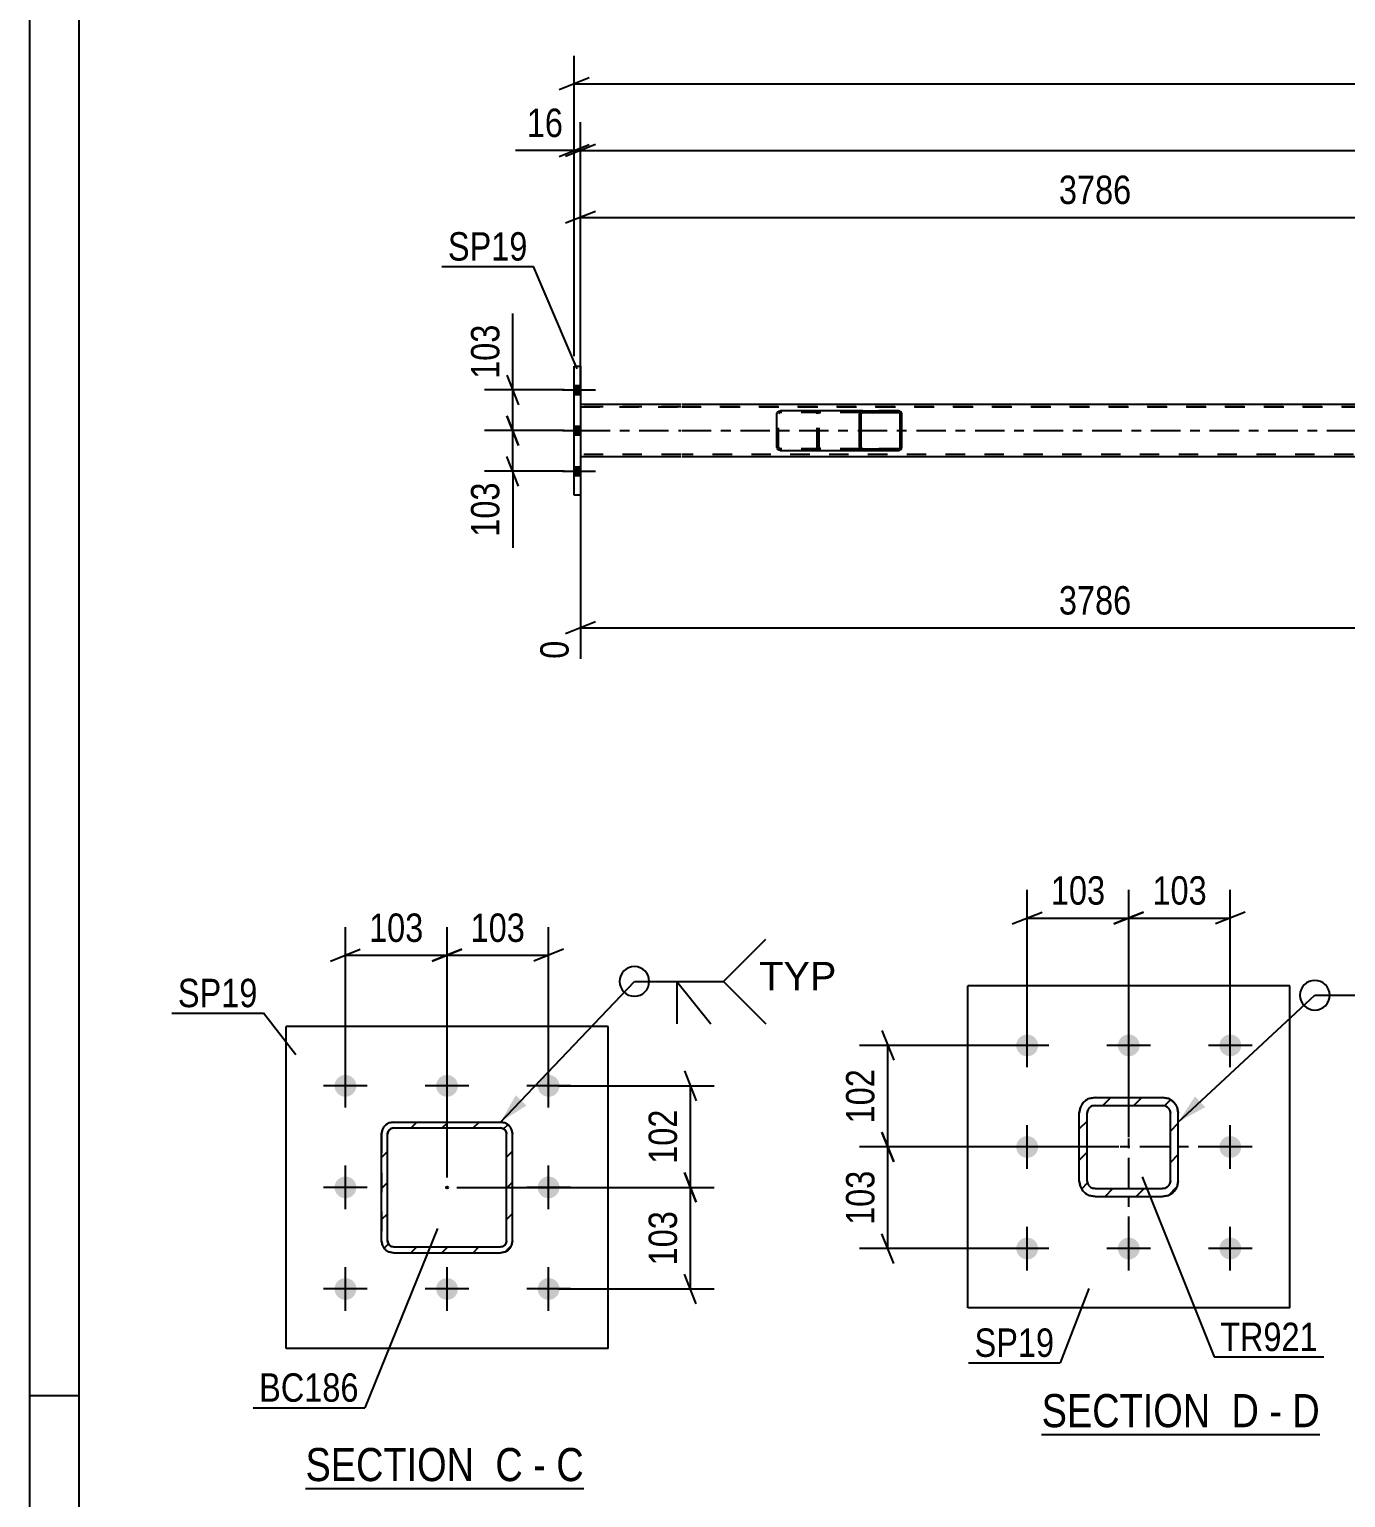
# Model space of a CAD drawing. Header units: millimetres. Extents: x 0 to 841, y 0 to 594.
# Drawn here: x 0 to 132.8, y 138.7 to 286.9 of the extents above; entities that cross this region are included whole.
import ezdxf

# ---------------------------------------------------------------- set-up
doc = ezdxf.new("R2010")
doc.units = ezdxf.units.MM
doc.linetypes.add('DXK_LINE_DOT2', pattern=[3.9198, 1.9599, -1.9599])
doc.linetypes.add('DXK_LINE_DOT3', pattern=[5.9187, 2.979, -0.9799, 0.9799, -0.9799])
doc.styles.add('Arial', font='ARIAL.TTF', dxfattribs={"height": 0.2})
doc.styles.add('Arial Narrow', font='ARIALN.TTF', dxfattribs={"height": 0.2})

# ---------------------------------------------------------------- blocks, each defined once
blk = doc.blocks.new('Unknown-814521562-1135 - 14273')
at = {"color": 5, "linetype": 'Continuous'}
for p, q in [((0, 594), (0, 0)), ((5, 589), (5, 5)), ((5, 149), (0, 149))]:
    blk.add_line(p, q, dxfattribs=at)
blk = doc.blocks.new('Unknown-814521562-13 - 1372')
at = {"color": 6, "linetype": 'Continuous'}
blk.add_line((27.87, 139.65), (55.94, 139.65), dxfattribs=at)
at = {"color": 0, "linetype": 'Continuous'}
for points in [[(45.98, 140.4), (45.98, 143.9), (27.87, 143.9), (27.87, 140.4)], [(49.8, 140.4), (49.8, 143.9), (47.03, 143.9), (47.03, 140.4)], [(52.13, 140.4), (52.13, 143.9), (50.85, 143.9), (50.85, 140.4)], [(55.94, 140.4), (55.94, 143.9), (53.18, 143.9), (53.18, 140.4)]]:
    blk.add_wipeout(points, dxfattribs=at)
at = {"color": 7, "linetype": 'Continuous', "style": 'Arial Narrow'}
for s, p in [('SECTION ', (27.87, 140.4)), ('C', (47.03, 140.4)), ('C', (53.18, 140.4)), ('-', (50.85, 140.4))]:
    blk.add_text(s, height=3.34, dxfattribs=at).set_placement(p)
blk = doc.blocks.new('Unknown-814521562-14 - 6501')
at = {"color": 6, "linetype": 'Continuous'}
blk.add_line((102.16, 145.09), (130.23, 145.09), dxfattribs=at)
at = {"color": 0, "linetype": 'Continuous'}
for points in [[(120.27, 145.84), (120.27, 149.34), (102.16, 149.34), (102.16, 145.84)], [(124.09, 145.84), (124.09, 149.34), (121.32, 149.34), (121.32, 145.84)], [(126.41, 145.84), (126.41, 149.34), (125.14, 149.34), (125.14, 145.84)], [(130.23, 145.84), (130.23, 149.34), (127.46, 149.34), (127.46, 145.84)]]:
    blk.add_wipeout(points, dxfattribs=at)
at = {"color": 7, "linetype": 'Continuous', "style": 'Arial Narrow'}
for s, p in [('SECTION ', (102.16, 145.84)), ('D', (121.32, 145.84)), ('D', (127.46, 145.84)), ('-', (125.14, 145.84))]:
    blk.add_text(s, height=3.34, dxfattribs=at).set_placement(p)
blk = doc.blocks.new('Bolt-814521562-2806 - 2731')
at = {"linetype": 'Continuous'}
for points in [[(55.62, 250.08), (55.62, 250.96), (54.98, 250.96), (54.98, 250.08)], [(55.62, 250.08), (55.62, 250.96), (54.98, 250.96), (54.98, 250.08)], [(55.62, 250.08), (55.62, 250.96), (54.98, 250.96), (54.98, 250.08)], [(55.62, 245.98), (55.62, 246.86), (54.98, 246.86), (54.98, 245.98)], [(55.62, 245.98), (55.62, 246.86), (54.98, 246.86), (54.98, 245.98)], [(55.62, 241.88), (55.62, 242.76), (54.98, 242.76), (54.98, 241.88)], [(55.62, 241.88), (55.62, 242.76), (54.98, 242.76), (54.98, 241.88)], [(55.62, 241.88), (55.62, 242.76), (54.98, 242.76), (54.98, 241.88)]]:
    blk.add_hatch(color=1, dxfattribs=at).paths.add_polyline_path(points)
at = {"color": 1, "linetype": 'Continuous'}
for p, q in [((53.82, 250.52), (57.14, 250.52)), ((53.82, 250.52), (57.14, 250.52)), ((53.82, 250.52), (57.14, 250.52)), ((54.98, 250.96), (55.62, 250.96)), ((54.98, 250.96), (55.62, 250.96)), ((54.98, 250.96), (55.62, 250.96)), ((54.98, 250.08), (55.62, 250.08)), ((54.98, 250.08), (55.62, 250.08)), ((54.98, 250.08), (55.62, 250.08)), ((53.82, 246.42), (57.14, 246.42)), ((53.82, 246.42), (57.14, 246.42)), ((54.98, 246.86), (55.62, 246.86)), ((54.98, 246.86), (55.62, 246.86)), ((54.98, 245.98), (55.62, 245.98)), ((54.98, 245.98), (55.62, 245.98)), ((53.82, 242.32), (57.14, 242.32)), ((53.82, 242.32), (57.14, 242.32)), ((53.82, 242.32), (57.14, 242.32)), ((54.98, 242.76), (55.62, 242.76)), ((54.98, 242.76), (55.62, 242.76)), ((54.98, 242.76), (55.62, 242.76)), ((54.98, 241.88), (55.62, 241.88)), ((54.98, 241.88), (55.62, 241.88)), ((54.98, 241.88), (55.62, 241.88))]:
    blk.add_line(p, q, dxfattribs=at)
blk = doc.blocks.new('Part-814521562-2860 - 2731')
at = {"color": 2, "linetype": 'Continuous'}
for p, q in [((65.74, 249.06), (55.62, 249.06)), ((158.69, 249.06), (65.84, 249.06)), ((65.74, 243.78), (55.62, 243.78)), ((158.69, 243.78), (65.84, 243.78))]:
    blk.add_line(p, q, dxfattribs=at)
at = {"color": 7, "linetype": 'DXK_LINE_DOT2'}
for p, q in [((55.62, 249.06), (55.62, 243.78)), ((65.74, 248.82), (55.62, 248.82)), ((55.62, 248.82), (65.74, 248.82)), ((730.18, 248.82), (65.84, 248.82)), ((65.84, 248.82), (729.44, 248.82)), ((65.74, 244.02), (55.62, 244.02)), ((729.44, 244.02), (65.84, 244.02))]:
    blk.add_line(p, q, dxfattribs=at)
at = {"color": 7, "linetype": 'DXK_LINE_DOT3'}
for p, q in [((55.62, 246.42), (65.74, 246.42)), ((65.84, 246.42), (729.85, 246.42))]:
    blk.add_line(p, q, dxfattribs=at)
blk = doc.blocks.new('Part-814521562-2925 - 2731')
at = {"linetype": 'Continuous'}
h = blk.add_hatch(dxfattribs=at)
h.set_pattern_fill('', scale=0.7, style=0, pattern_type=0)
h.set_pattern_definition([(45, (88.0186, 248.219), (-1.57154, 1.57154), [])])
h.paths.add_polyline_path([(88.04, 248.1), (88.02, 248.22), (87.94, 248.32), (87.83, 248.39), (87.7, 248.42), (84.13, 248.42), (84, 248.39), (83.89, 248.32), (83.81, 248.22), (83.79, 248.1), (83.79, 244.74), (83.81, 244.61), (83.89, 244.51), (84, 244.44), (84.13, 244.42), (87.7, 244.42), (87.83, 244.44), (87.94, 244.51), (88.02, 244.61), (88.04, 244.74)])
h.paths.add_polyline_path([(87.86, 244.68), (87.82, 244.62), (87.77, 244.59), (87.7, 244.58), (84.13, 244.58), (84.06, 244.59), (84.01, 244.62), (83.97, 244.68), (83.96, 244.74), (83.96, 248.1), (83.97, 248.16), (84.01, 248.21), (84.06, 248.24), (84.13, 248.26), (87.7, 248.26), (87.77, 248.24), (87.82, 248.21), (87.86, 248.16), (87.87, 248.1), (87.87, 244.74)])
at = {"color": 2, "linetype": 'Continuous'}
for p, q in [((75.44, 248.1), (75.46, 248.22)), ((75.44, 244.74), (75.44, 248.1)), ((75.65, 248.39), (75.78, 248.42)), ((84.13, 248.42), (75.78, 248.42)), ((83.81, 248.22), (83.79, 248.1)), ((83.79, 244.74), (83.79, 248.1)), ((83.96, 248.1), (83.97, 248.16)), ((83.96, 244.74), (83.96, 248.1)), ((83.97, 248.16), (84.01, 248.21)), ((84.13, 248.42), (84, 248.39)), ((84.01, 248.21), (84.06, 248.24)), ((84.06, 248.24), (84.13, 248.26)), ((84.13, 248.42), (87.7, 248.42)), ((84.13, 248.26), (87.7, 248.26)), ((87.83, 248.39), (87.7, 248.42)), ((87.7, 248.26), (87.77, 248.24)), ((87.77, 248.24), (87.82, 248.21)), ((87.82, 248.21), (87.86, 248.16)), ((87.86, 248.16), (87.87, 248.1)), ((87.87, 244.74), (87.87, 248.1)), ((88.04, 248.1), (88.02, 248.22)), ((88.04, 244.74), (88.04, 248.1)), ((75.46, 244.61), (75.44, 244.74)), ((83.79, 244.74), (83.81, 244.61)), ((83.97, 244.68), (83.96, 244.74)), ((84.01, 244.62), (83.97, 244.68)), ((84.06, 244.59), (84.01, 244.62)), ((84.13, 244.58), (84.06, 244.59)), ((84.13, 244.58), (87.7, 244.58)), ((87.77, 244.59), (87.7, 244.58)), ((87.82, 244.62), (87.77, 244.59)), ((87.86, 244.68), (87.82, 244.62)), ((87.87, 244.74), (87.86, 244.68)), ((88.02, 244.61), (88.04, 244.74)), ((75.78, 244.42), (75.65, 244.44)), ((75.78, 244.42), (84.13, 244.42)), ((84, 244.44), (84.13, 244.42)), ((84.13, 244.42), (87.7, 244.42)), ((87.7, 244.42), (87.83, 244.44))]:
    blk.add_line(p, q, dxfattribs=at)
at = {"color": 7, "linetype": 'DXK_LINE_DOT2'}
for p, q in [((75.62, 248.16), (75.61, 248.1)), ((75.61, 244.74), (75.61, 248.1)), ((75.66, 248.21), (75.62, 248.16)), ((75.71, 248.24), (75.66, 248.21)), ((75.78, 248.26), (75.71, 248.24)), ((87.7, 248.26), (75.78, 248.26)), ((79.35, 248.42), (79.48, 248.39)), ((79.42, 248.24), (79.35, 248.26)), ((79.48, 248.21), (79.42, 248.24)), ((79.51, 248.16), (79.48, 248.21)), ((79.52, 248.1), (79.51, 248.16)), ((79.52, 244.74), (79.52, 248.1)), ((79.67, 248.22), (79.7, 248.1)), ((79.7, 244.74), (79.7, 248.1)), ((87.7, 248.42), (84.13, 248.42)), ((75.61, 244.74), (75.62, 244.68)), ((75.62, 244.68), (75.66, 244.62)), ((75.66, 244.62), (75.71, 244.59)), ((75.71, 244.59), (75.78, 244.58)), ((87.7, 244.58), (75.78, 244.58)), ((79.35, 244.58), (79.42, 244.59)), ((79.42, 244.59), (79.48, 244.62)), ((79.48, 244.62), (79.51, 244.68)), ((79.51, 244.68), (79.52, 244.74)), ((79.7, 244.74), (79.67, 244.61)), ((79.48, 244.44), (79.35, 244.42)), ((84.13, 244.42), (87.7, 244.42))]:
    blk.add_line(p, q, dxfattribs=at)
at = {"color": 2, "linetype": 'Continuous'}
for centre, start, end in [((75.77, 248.08), 110.7583, 155.68), ((84.12, 248.08), 110.7583, 155.68), ((87.72, 248.08), 24.32, 69.2417), ((75.77, 244.75), 204.32, 249.2417), ((84.12, 244.75), 204.32, 249.2417), ((87.72, 244.75), 290.7583, 335.68)]:
    blk.add_arc(centre, 0.331, start, end, dxfattribs=at)
at = {"color": 7, "linetype": 'DXK_LINE_DOT2'}
for centre, start, end in [((79.37, 248.08), 24.32, 69.2417), ((79.37, 244.75), 290.7583, 335.68)]:
    blk.add_arc(centre, 0.331, start, end, dxfattribs=at)
blk = doc.blocks.new('Part-814521562-2932 - 2731')
at = {"color": 2, "linetype": 'Continuous'}
for p, q in [((54.98, 252.92), (55.62, 252.92)), ((54.98, 239.92), (54.98, 252.92)), ((55.62, 252.92), (55.62, 239.92)), ((55.62, 239.92), (54.98, 239.92))]:
    blk.add_line(p, q, dxfattribs=at)
blk = doc.blocks.new('Part-814521562-1434 - 1372')
at = {"linetype": 'Continuous'}
h = blk.add_hatch(dxfattribs=at)
h.set_pattern_fill('', scale=0.7, style=0, pattern_type=0)
h.set_pattern_definition([(45, (48.0112, 163.5317), (-1.57154, 1.57154), [])])
h.paths.add_polyline_path([(47.55, 163.44), (48.01, 163.53), (48.4, 163.79), (48.66, 164.18), (48.75, 164.64), (48.75, 175.44), (48.66, 175.9), (48.4, 176.29), (48.01, 176.55), (47.55, 176.64), (36.75, 176.64), (36.29, 176.55), (35.9, 176.29), (35.64, 175.9), (35.55, 175.44), (35.55, 164.64), (35.64, 164.18), (35.9, 163.79), (36.29, 163.53), (36.75, 163.44)])
h.paths.add_polyline_path([(36.75, 164.04), (36.52, 164.09), (36.33, 164.22), (36.2, 164.41), (36.15, 164.64), (36.15, 175.44), (36.2, 175.67), (36.33, 175.86), (36.52, 175.99), (36.75, 176.04), (47.55, 176.04), (47.78, 175.99), (47.98, 175.86), (48.11, 175.67), (48.15, 175.44), (48.15, 164.64), (48.11, 164.41), (47.98, 164.22), (47.78, 164.09), (47.55, 164.04)])
blk.add_hatch(color=30, dxfattribs=at).paths.add_polyline_path([(42.15, 169.94, -1), (42.15, 170.14, -1)])
at = {"color": 7, "linetype": 'DXK_LINE_DOT2'}
for p, q in [((36.29, 176.55), (36.75, 176.64)), ((36.75, 176.64), (47.55, 176.64)), ((47.55, 176.64), (48.01, 176.55)), ((35.55, 175.44), (35.64, 175.9)), ((35.55, 175.44), (35.55, 164.64)), ((36.2, 175.67), (36.15, 175.44)), ((36.15, 164.64), (36.15, 175.44)), ((36.33, 175.86), (36.2, 175.67)), ((36.52, 175.99), (36.33, 175.86)), ((36.75, 176.04), (36.52, 175.99)), ((36.75, 176.04), (47.55, 176.04)), ((47.78, 175.99), (47.55, 176.04)), ((47.98, 175.86), (47.78, 175.99)), ((48.11, 175.67), (47.98, 175.86)), ((48.15, 175.44), (48.11, 175.67)), ((48.15, 164.64), (48.15, 175.44)), ((48.66, 175.9), (48.75, 175.44)), ((48.75, 164.64), (48.75, 175.44)), ((35.64, 164.18), (35.55, 164.64)), ((36.15, 164.64), (36.2, 164.41)), ((48.11, 164.41), (48.15, 164.64)), ((48.75, 164.64), (48.66, 164.18)), ((36.2, 164.41), (36.33, 164.22)), ((36.75, 163.44), (36.29, 163.53)), ((36.33, 164.22), (36.52, 164.09)), ((36.52, 164.09), (36.75, 164.04)), ((36.75, 164.04), (47.55, 164.04)), ((36.75, 163.44), (47.55, 163.44)), ((47.55, 164.04), (47.78, 164.09)), ((48.01, 163.53), (47.55, 163.44)), ((47.78, 164.09), (47.98, 164.22)), ((47.98, 164.22), (48.11, 164.41))]:
    blk.add_line(p, q, dxfattribs=at)
at = {"color": 2, "linetype": 'Continuous'}
for p, q in [((36.75, 176.64), (36.29, 176.55)), ((36.75, 176.64), (36.75, 176.64)), ((36.75, 176.64), (47.55, 176.64)), ((47.55, 176.64), (47.55, 176.64)), ((48.01, 176.55), (47.55, 176.64)), ((35.64, 175.9), (35.55, 175.44)), ((35.55, 175.44), (35.55, 175.44)), ((35.55, 164.64), (35.55, 175.44)), ((36.15, 175.44), (36.2, 175.67)), ((36.15, 175.44), (36.15, 175.44)), ((36.15, 164.64), (36.15, 175.44)), ((36.2, 175.67), (36.33, 175.86)), ((36.33, 175.86), (36.52, 175.99)), ((36.52, 175.99), (36.75, 176.04)), ((36.75, 176.04), (36.75, 176.04)), ((36.75, 176.04), (47.55, 176.04)), ((47.55, 176.04), (47.55, 176.04)), ((47.55, 176.04), (47.78, 175.99)), ((47.78, 175.99), (47.98, 175.86)), ((47.98, 175.86), (48.11, 175.67)), ((48.11, 175.67), (48.15, 175.44)), ((48.15, 175.44), (48.15, 175.44)), ((48.15, 164.64), (48.15, 175.44)), ((48.75, 175.44), (48.66, 175.9)), ((48.75, 175.44), (48.75, 175.44)), ((48.75, 164.64), (48.75, 175.44)), ((35.55, 164.64), (35.55, 164.64)), ((35.55, 164.64), (35.64, 164.18)), ((36.15, 164.64), (36.15, 164.64)), ((36.2, 164.41), (36.15, 164.64)), ((48.15, 164.64), (48.11, 164.41)), ((48.15, 164.64), (48.15, 164.64)), ((48.66, 164.18), (48.75, 164.64)), ((48.75, 164.64), (48.75, 164.64)), ((36.33, 164.22), (36.2, 164.41)), ((36.29, 163.53), (36.75, 163.44)), ((36.52, 164.09), (36.33, 164.22)), ((36.75, 164.04), (36.52, 164.09)), ((36.75, 164.04), (36.75, 164.04)), ((36.75, 164.04), (47.55, 164.04)), ((36.75, 163.44), (36.75, 163.44)), ((36.75, 163.44), (47.55, 163.44)), ((47.78, 164.09), (47.55, 164.04)), ((47.55, 164.04), (47.55, 164.04)), ((47.55, 163.44), (48.01, 163.53)), ((47.55, 163.44), (47.55, 163.44)), ((47.98, 164.22), (47.78, 164.09)), ((48.11, 164.41), (47.98, 164.22))]:
    blk.add_line(p, q, dxfattribs=at)
at = {"color": 7, "linetype": 'DXK_LINE_DOT3'}
blk.add_line((42.15, 170.04), (42.15, 170.04), dxfattribs=at)
at = {"color": 30, "linetype": 'DXK_LINE_DOT3'}
blk.add_line((42.15, 170.04), (42.15, 170.04), dxfattribs=at)
at = {"color": 30, "linetype": 'Continuous'}
blk.add_circle((42.15, 170.04), 0.1, dxfattribs=at)
at = {"color": 7, "linetype": 'DXK_LINE_DOT2'}
for centre, start, end in [((36.75, 175.44), 112.5, 157.5), ((47.55, 175.44), 22.5, 67.5), ((36.75, 164.64), 202.5, 247.5), ((47.55, 164.64), 292.5, 337.5)]:
    blk.add_arc(centre, 1.2, start, end, dxfattribs=at)
at = {"color": 2, "linetype": 'Continuous'}
for centre, start, end in [((36.75, 175.44), 112.5, 157.5), ((47.55, 175.44), 22.5, 67.5), ((36.75, 164.64), 202.5, 247.5), ((47.55, 164.64), 292.5, 337.5)]:
    blk.add_arc(centre, 1.2, start, end, dxfattribs=at)
blk = doc.blocks.new('Part-814521562-1495 - 1372')
at = {"color": 2, "linetype": 'Continuous'}
for p, q in [((58.4, 186.29), (25.9, 186.29)), ((25.9, 153.79), (25.9, 186.29)), ((58.4, 153.79), (58.4, 186.29)), ((58.4, 153.79), (25.9, 153.79))]:
    blk.add_line(p, q, dxfattribs=at)
blk = doc.blocks.new('Bolt-814521562-1497 - 1372')
at = {"linetype": 'Continuous'}
for points in [[(31.9, 179.19, -1), (31.9, 181.39, -1)], [(42.15, 179.19, -1), (42.15, 181.39, -1)], [(52.4, 179.19, -1), (52.4, 181.39, -1)], [(31.9, 168.94, -1), (31.9, 171.14, -1)], [(52.4, 168.94, -1), (52.4, 171.14, -1)], [(31.9, 158.69, -1), (31.9, 160.89, -1)], [(42.15, 158.69, -1), (42.15, 160.89, -1)], [(52.4, 158.69, -1), (52.4, 160.89, -1)]]:
    blk.add_hatch(color=1, dxfattribs=at).paths.add_polyline_path(points)
at = {"color": 1, "linetype": 'Continuous'}
for p, q in [((31.9, 178.09), (31.9, 182.49)), ((42.15, 178.09), (42.15, 182.49)), ((52.4, 178.09), (52.4, 182.49)), ((34.1, 180.29), (29.7, 180.29)), ((44.35, 180.29), (39.95, 180.29)), ((54.6, 180.29), (50.2, 180.29)), ((31.9, 167.84), (31.9, 172.24)), ((52.4, 167.84), (52.4, 172.24)), ((34.1, 170.04), (29.7, 170.04)), ((54.6, 170.04), (50.2, 170.04)), ((31.9, 157.59), (31.9, 161.99)), ((42.15, 157.59), (42.15, 161.99)), ((52.4, 157.59), (52.4, 161.99)), ((34.1, 159.79), (29.7, 159.79)), ((44.35, 159.79), (39.95, 159.79)), ((54.6, 159.79), (50.2, 159.79))]:
    blk.add_line(p, q, dxfattribs=at)
blk = doc.blocks.new('Bolt-814521562-6539 - 6501')
at = {"linetype": 'Continuous'}
for points in [[(100.7, 183.27, -1), (100.7, 185.47, -1)], [(110.95, 183.27, -1), (110.95, 185.47, -1)], [(121.2, 183.27, -1), (121.2, 185.47, -1)], [(100.7, 173.02, -1), (100.7, 175.22, -1)], [(121.2, 173.02, -1), (121.2, 175.22, -1)], [(100.7, 162.77, -1), (100.7, 164.97, -1)], [(110.95, 162.77, -1), (110.95, 164.97, -1)], [(121.2, 162.77, -1), (121.2, 164.97, -1)]]:
    blk.add_hatch(color=1, dxfattribs=at).paths.add_polyline_path(points)
at = {"color": 1, "linetype": 'Continuous'}
for p, q in [((100.7, 182.17), (100.7, 186.57)), ((110.95, 182.17), (110.95, 186.57)), ((121.2, 182.17), (121.2, 186.57)), ((102.9, 184.37), (98.5, 184.37)), ((113.15, 184.37), (108.75, 184.37)), ((123.4, 184.37), (119, 184.37)), ((100.7, 171.92), (100.7, 176.32)), ((121.2, 171.92), (121.2, 176.32)), ((102.9, 174.12), (98.5, 174.12)), ((123.4, 174.12), (119, 174.12)), ((100.7, 161.67), (100.7, 166.07)), ((110.95, 161.67), (110.95, 166.07)), ((121.2, 161.67), (121.2, 166.07)), ((102.9, 163.87), (98.5, 163.87)), ((113.15, 163.87), (108.75, 163.87)), ((123.4, 163.87), (119, 163.87))]:
    blk.add_line(p, q, dxfattribs=at)
blk = doc.blocks.new('Part-814521562-6546 - 6501')
at = {"linetype": 'Continuous'}
h = blk.add_hatch(dxfattribs=at)
h.set_pattern_fill('', scale=0.7, style=0, pattern_type=0)
h.set_pattern_definition([(45, (114.9663, 169.2403), (-1.57154, 1.57154), [])])
h.paths.add_polyline_path([(114.35, 169.12), (114.97, 169.24), (115.49, 169.59), (115.83, 170.11), (115.95, 170.72), (115.95, 177.52), (115.83, 178.13), (115.49, 178.65), (114.97, 179), (114.35, 179.12), (107.55, 179.12), (106.94, 179), (106.42, 178.65), (106.08, 178.13), (105.95, 177.52), (105.95, 170.72), (106.08, 170.11), (106.42, 169.59), (106.94, 169.24), (107.55, 169.12)])
h.paths.add_polyline_path([(107.55, 169.92), (107.25, 169.98), (106.99, 170.15), (106.81, 170.41), (106.75, 170.72), (106.75, 177.52), (106.81, 177.82), (106.99, 178.08), (107.25, 178.26), (107.55, 178.32), (114.35, 178.32), (114.66, 178.26), (114.92, 178.08), (115.09, 177.82), (115.15, 177.52), (115.15, 170.72), (115.09, 170.41), (114.92, 170.15), (114.66, 169.98), (114.35, 169.92)])
at = {"color": 7, "linetype": 'DXK_LINE_DOT3'}
for p, q in [((110.95, 164.12), (110.95, 184.12)), ((120.95, 174.12), (100.95, 174.12))]:
    blk.add_line(p, q, dxfattribs=at)
at = {"color": 7, "linetype": 'DXK_LINE_DOT2'}
for p, q in [((105.95, 177.52), (106.08, 178.13)), ((106.81, 177.82), (106.75, 177.52)), ((106.94, 179), (107.55, 179.12)), ((107.55, 178.32), (107.25, 178.26)), ((107.55, 179.12), (114.35, 179.12)), ((107.55, 178.32), (114.35, 178.32)), ((114.35, 179.12), (114.97, 179)), ((114.66, 178.26), (114.35, 178.32)), ((115.15, 177.52), (115.09, 177.82)), ((115.83, 178.13), (115.95, 177.52)), ((105.95, 170.72), (105.95, 177.52)), ((106.75, 170.72), (106.75, 177.52)), ((115.15, 170.72), (115.15, 177.52)), ((115.95, 170.72), (115.95, 177.52)), ((106.08, 170.11), (105.95, 170.72)), ((106.75, 170.72), (106.81, 170.41)), ((115.09, 170.41), (115.15, 170.72)), ((115.95, 170.72), (115.83, 170.11)), ((107.55, 169.12), (106.94, 169.24)), ((107.25, 169.98), (107.55, 169.92)), ((107.55, 169.92), (114.35, 169.92)), ((107.55, 169.12), (114.35, 169.12)), ((114.35, 169.92), (114.66, 169.98)), ((114.97, 169.24), (114.35, 169.12))]:
    blk.add_line(p, q, dxfattribs=at)
at = {"color": 2, "linetype": 'Continuous'}
for p, q in [((106.08, 178.13), (105.95, 177.52)), ((106.75, 177.52), (106.81, 177.82)), ((107.55, 179.12), (106.94, 179)), ((107.25, 178.26), (107.55, 178.32)), ((107.55, 179.12), (114.35, 179.12)), ((107.55, 178.32), (114.35, 178.32)), ((114.97, 179), (114.35, 179.12)), ((114.35, 178.32), (114.66, 178.26)), ((115.09, 177.82), (115.15, 177.52)), ((115.95, 177.52), (115.83, 178.13)), ((105.95, 170.72), (105.95, 177.52)), ((106.75, 170.72), (106.75, 177.52)), ((115.15, 170.72), (115.15, 177.52)), ((115.95, 170.72), (115.95, 177.52)), ((105.95, 170.72), (106.08, 170.11)), ((106.81, 170.41), (106.75, 170.72)), ((115.15, 170.72), (115.09, 170.41)), ((115.83, 170.11), (115.95, 170.72)), ((106.94, 169.24), (107.55, 169.12)), ((107.55, 169.92), (107.25, 169.98)), ((107.55, 169.92), (114.35, 169.92)), ((107.55, 169.12), (114.35, 169.12)), ((114.66, 169.98), (114.35, 169.92)), ((114.35, 169.12), (114.97, 169.24))]:
    blk.add_line(p, q, dxfattribs=at)
at = {"color": 7, "linetype": 'DXK_LINE_DOT2'}
for centre, radius, start, end in [((107.55, 177.52), 1.6, 112.5, 157.5), ((107.55, 177.52), 0.8, 112.5, 157.5), ((114.35, 177.52), 0.8, 22.5, 67.5), ((114.35, 177.52), 1.6, 22.5, 67.5), ((107.55, 170.72), 0.8, 202.5, 247.5), ((114.35, 170.72), 0.8, 292.5, 337.5), ((107.55, 170.72), 1.6, 202.5, 247.5), ((114.35, 170.72), 1.6, 292.5, 337.5)]:
    blk.add_arc(centre, radius, start, end, dxfattribs=at)
at = {"color": 2, "linetype": 'Continuous'}
for centre, radius, start, end in [((107.55, 177.52), 1.6, 112.5, 157.5), ((107.55, 177.52), 0.8, 112.5, 157.5), ((114.35, 177.52), 0.8, 22.5, 67.5), ((114.35, 177.52), 1.6, 22.5, 67.5), ((107.55, 170.72), 0.8, 202.5, 247.5), ((114.35, 170.72), 0.8, 292.5, 337.5), ((107.55, 170.72), 1.6, 202.5, 247.5), ((114.35, 170.72), 1.6, 292.5, 337.5)]:
    blk.add_arc(centre, radius, start, end, dxfattribs=at)
blk = doc.blocks.new('Part-814521562-6647 - 6501')
at = {"color": 2, "linetype": 'Continuous'}
for p, q in [((127.2, 190.37), (94.7, 190.37)), ((94.7, 157.87), (94.7, 190.37)), ((127.2, 157.87), (127.2, 190.37)), ((127.2, 157.87), (94.7, 157.87))]:
    blk.add_line(p, q, dxfattribs=at)
blk = doc.blocks.new('StraightDimension-814521562-3091 - 2731')
at = {"color": 7, "linetype": 'Continuous'}
for p, q in [((48.18, 247.92), (49.38, 244.92)), ((53.98, 246.42), (45.93, 246.42)), ((48.78, 242.32), (48.78, 246.42)), ((49.38, 240.82), (48.18, 243.82)), ((53.98, 242.32), (45.93, 242.32)), ((48.78, 242.32), (48.78, 234.58)), ((48.78, 242.32), (48.78, 234.58))]:
    blk.add_line(p, q, dxfattribs=at)
at = {"color": 0}
blk.add_wipeout([(48.03, 241.79), (43.83, 241.79), (43.83, 235.11), (48.03, 235.11)], dxfattribs=at)
at = {"color": 3, "style": 'Arial Narrow'}
blk.add_text('103', height=2.863, rotation=90.0002, dxfattribs=at).set_placement((47.43, 235.71))
blk = doc.blocks.new('StraightDimension-814521562-3101 - 2731')
at = {"color": 7, "linetype": 'Continuous'}
for p, q in [((48.78, 250.52), (48.78, 258.25)), ((48.78, 250.52), (48.78, 258.25)), ((48.18, 252.02), (49.38, 249.02)), ((53.98, 250.52), (45.93, 250.52)), ((48.78, 246.42), (48.78, 250.52)), ((49.38, 244.92), (48.18, 247.92)), ((53.98, 246.42), (45.93, 246.42))]:
    blk.add_line(p, q, dxfattribs=at)
at = {"color": 0}
blk.add_wipeout([(48.03, 257.73), (43.83, 257.73), (43.83, 251.04), (48.03, 251.04)], dxfattribs=at)
at = {"color": 3, "style": 'Arial Narrow'}
blk.add_text('103', height=2.863, rotation=90.0002, dxfattribs=at).set_placement((47.43, 251.64))
blk = doc.blocks.new('StraightDimension-814521562-3112 - 2731')
at = {"color": 7, "linetype": 'Continuous'}
for p, q in [((54.98, 253.92), (54.98, 277.55)), ((55.62, 251.99), (55.62, 277.55)), ((54.98, 274.7), (49.07, 274.7)), ((54.98, 274.7), (49.07, 274.7)), ((53.48, 274.1), (56.48, 275.3)), ((57.12, 275.3), (54.12, 274.1)), ((54.98, 274.7), (55.62, 274.7))]:
    blk.add_line(p, q, dxfattribs=at)
at = {"color": 0}
blk.add_wipeout([(54.45, 275.45), (54.45, 279.65), (49.6, 279.65), (49.6, 275.45)], dxfattribs=at)
at = {"color": 3, "style": 'Arial Narrow'}
blk.add_text('16', height=2.863, dxfattribs=at).set_placement((50.2, 276.05))
blk = doc.blocks.new('StraightDimension-814521562-3132 - 2731')
at = {"color": 7, "linetype": 'Continuous'}
for p, q in [((55.62, 251.99), (55.62, 277.55)), ((57.12, 275.3), (54.12, 274.1)), ((55.62, 274.7), (730.85, 274.7))]:
    blk.add_line(p, q, dxfattribs=at)
blk = doc.blocks.new('StraightDimension-814521562-3143 - 2731')
at = {"color": 7, "linetype": 'Continuous'}
for p, q in [((55.62, 242.78), (55.62, 223.39)), ((159.49, 234.38), (159.49, 217.9)), ((57.12, 227.11), (54.12, 225.91)), ((157.99, 225.91), (160.99, 227.11)), ((55.62, 226.51), (159.49, 226.51))]:
    blk.add_line(p, q, dxfattribs=at)
at = {"color": 0}
blk.add_wipeout([(111.81, 227.26), (111.81, 231.46), (103.3, 231.46), (103.3, 227.26)], dxfattribs=at)
at = {"color": 3, "style": 'Arial Narrow'}
blk.add_text('3786', height=2.863, dxfattribs=at).set_placement((103.9, 227.86))
at = {"color": 0, "linetype": 'Continuous'}
for points in [[(55.02, 225.81), (50.82, 225.81), (50.82, 222.79), (55.02, 222.79)], [(158.89, 225.81), (154.69, 225.81), (154.69, 217.3), (158.89, 217.3)]]:
    blk.add_wipeout(points, dxfattribs=at)
at = {"color": 3, "linetype": 'Continuous', "style": 'Arial Narrow'}
for s, height, p in [('0', 2.86, (54.42, 223.39)), ('3786', 2.863, (158.29, 217.9))]:
    blk.add_text(s, height=height, rotation=90.0002, dxfattribs=at).set_placement(p)
blk = doc.blocks.new('StraightDimension-814521562-3166 - 2731')
at = {"color": 7, "linetype": 'Continuous'}
for p, q in [((54.98, 253.92), (54.98, 284.26)), ((56.48, 282.01), (53.48, 280.81)), ((54.98, 281.41), (731.49, 281.41))]:
    blk.add_line(p, q, dxfattribs=at)
blk = doc.blocks.new('StraightDimension-814521562-3194 - 2731')
at = {"color": 7, "linetype": 'Continuous'}
for p, q in [((55.62, 250.06), (55.62, 270.79)), ((159.49, 258.46), (159.49, 270.79)), ((57.12, 268.54), (54.12, 267.34)), ((157.99, 267.34), (160.99, 268.54)), ((55.62, 267.94), (159.49, 267.94))]:
    blk.add_line(p, q, dxfattribs=at)
at = {"color": 0}
blk.add_wipeout([(111.81, 268.69), (111.81, 272.89), (103.3, 272.89), (103.3, 268.69)], dxfattribs=at)
at = {"color": 3, "style": 'Arial Narrow'}
blk.add_text('3786', height=2.863, dxfattribs=at).set_placement((103.9, 269.29))
blk = doc.blocks.new('StraightDimension-814521562-1583 - 1372')
at = {"color": 7, "linetype": 'Continuous'}
for p, q in [((42.15, 171.04), (42.15, 196.32)), ((52.4, 181.29), (52.4, 196.32)), ((40.65, 192.87), (43.65, 194.07)), ((42.15, 193.47), (52.4, 193.47)), ((53.9, 194.07), (50.9, 192.87))]:
    blk.add_line(p, q, dxfattribs=at)
at = {"color": 0}
blk.add_wipeout([(50.62, 194.22), (50.62, 198.42), (43.93, 198.42), (43.93, 194.22)], dxfattribs=at)
at = {"color": 3, "style": 'Arial Narrow'}
blk.add_text('103', height=2.863, dxfattribs=at).set_placement((44.53, 194.82))
blk = doc.blocks.new('StraightDimension-814521562-1570 - 1372')
at = {"color": 7, "linetype": 'Continuous'}
for p, q in [((31.9, 181.29), (31.9, 196.32)), ((42.15, 171.04), (42.15, 196.32)), ((30.4, 192.87), (33.4, 194.07)), ((31.9, 193.47), (42.15, 193.47)), ((43.65, 194.07), (40.65, 192.87))]:
    blk.add_line(p, q, dxfattribs=at)
at = {"color": 0}
blk.add_wipeout([(40.37, 194.22), (40.37, 198.42), (33.68, 198.42), (33.68, 194.22)], dxfattribs=at)
at = {"color": 3, "style": 'Arial Narrow'}
blk.add_text('103', height=2.863, dxfattribs=at).set_placement((34.28, 194.82))
blk = doc.blocks.new('StraightDimension-814521562-1593 - 1372')
at = {"color": 7, "linetype": 'Continuous'}
for p, q in [((66.11, 171.54), (67.31, 168.54)), ((43.15, 170.04), (69.11, 170.04)), ((66.71, 159.79), (66.71, 170.04)), ((67.31, 158.29), (66.11, 161.29)), ((53.4, 159.79), (69.11, 159.79))]:
    blk.add_line(p, q, dxfattribs=at)
at = {"color": 0}
blk.add_wipeout([(65.96, 168.26), (61.76, 168.26), (61.76, 161.57), (65.96, 161.57)], dxfattribs=at)
at = {"color": 3, "style": 'Arial Narrow'}
blk.add_text('103', height=2.863, rotation=90.0002, dxfattribs=at).set_placement((65.36, 162.17))
blk = doc.blocks.new('StraightDimension-814521562-1602 - 1372')
at = {"color": 7, "linetype": 'Continuous'}
for p, q in [((66.11, 181.79), (67.31, 178.79)), ((53.4, 180.29), (69.11, 180.29)), ((66.71, 170.04), (66.71, 180.29)), ((67.31, 168.54), (66.11, 171.54)), ((43.15, 170.04), (69.11, 170.04))]:
    blk.add_line(p, q, dxfattribs=at)
at = {"color": 0}
blk.add_wipeout([(65.96, 178.51), (61.76, 178.51), (61.76, 171.82), (65.96, 171.82)], dxfattribs=at)
at = {"color": 3, "style": 'Arial Narrow'}
blk.add_text('102', height=2.863, rotation=90.0002, dxfattribs=at).set_placement((65.36, 172.42))
blk = doc.blocks.new('StraightDimension-814521562-6702 - 6501')
at = {"color": 7, "linetype": 'Continuous'}
for p, q in [((100.7, 185.37), (100.7, 200.08)), ((110.95, 175.12), (110.95, 200.08)), ((99.2, 196.63), (102.2, 197.83)), ((100.7, 197.23), (110.95, 197.23)), ((112.45, 197.83), (109.45, 196.63))]:
    blk.add_line(p, q, dxfattribs=at)
at = {"color": 0}
blk.add_wipeout([(109.17, 197.98), (109.17, 202.18), (102.49, 202.18), (102.49, 197.98)], dxfattribs=at)
at = {"color": 3, "style": 'Arial Narrow'}
blk.add_text('103', height=2.863, dxfattribs=at).set_placement((103.09, 198.58))
blk = doc.blocks.new('StraightDimension-814521562-6667 - 6501')
at = {"color": 7, "linetype": 'Continuous'}
for p, q in [((86.03, 175.62), (87.23, 172.62)), ((109.95, 174.12), (83.78, 174.12)), ((86.63, 163.87), (86.63, 174.12)), ((87.23, 162.37), (86.03, 165.37)), ((99.7, 163.87), (83.78, 163.87))]:
    blk.add_line(p, q, dxfattribs=at)
at = {"color": 0}
blk.add_wipeout([(85.88, 172.34), (81.68, 172.34), (81.68, 165.65), (85.88, 165.65)], dxfattribs=at)
at = {"color": 3, "style": 'Arial Narrow'}
blk.add_text('103', height=2.863, rotation=90.0002, dxfattribs=at).set_placement((85.28, 166.25))
blk = doc.blocks.new('StraightDimension-814521562-6684 - 6501')
at = {"color": 7, "linetype": 'Continuous'}
for p, q in [((86.03, 185.87), (87.23, 182.87)), ((99.7, 184.37), (83.78, 184.37)), ((86.63, 174.12), (86.63, 184.37)), ((87.23, 172.62), (86.03, 175.62)), ((109.95, 174.12), (83.78, 174.12))]:
    blk.add_line(p, q, dxfattribs=at)
at = {"color": 0}
blk.add_wipeout([(85.88, 182.59), (81.68, 182.59), (81.68, 175.9), (85.88, 175.9)], dxfattribs=at)
at = {"color": 3, "style": 'Arial Narrow'}
blk.add_text('102', height=2.863, rotation=90.0002, dxfattribs=at).set_placement((85.28, 176.5))
blk = doc.blocks.new('StraightDimension-814521562-6719 - 6501')
at = {"color": 7, "linetype": 'Continuous'}
for p, q in [((110.95, 175.12), (110.95, 200.08)), ((121.2, 185.37), (121.2, 200.08)), ((109.45, 196.63), (112.45, 197.83)), ((110.95, 197.23), (121.2, 197.23)), ((122.7, 197.83), (119.7, 196.63))]:
    blk.add_line(p, q, dxfattribs=at)
at = {"color": 0}
blk.add_wipeout([(119.42, 197.98), (119.42, 202.18), (112.74, 202.18), (112.74, 197.98)], dxfattribs=at)
at = {"color": 3, "style": 'Arial Narrow'}
blk.add_text('103', height=2.863, dxfattribs=at).set_placement((113.34, 198.58))
blk = doc.blocks.new('Mark-814521562-2928 - 2731')
at = {"color": 0}
blk.add_wipeout([(50.28, 263.58), (50.28, 266.58), (42.24, 266.58), (42.24, 263.58)], dxfattribs=at)
blk.add_wipeout([(50.28, 263.58), (50.28, 266.58), (42.24, 266.58), (42.24, 263.58)], dxfattribs=at)
at = {"color": 30, "linetype": 'Continuous'}
for p in [(41.64, 262.98), (55.27, 252.65)]:
    blk.add_line(p, (50.88, 262.98), dxfattribs=at)
at = {"color": 3, "style": 'Arial Narrow'}
blk.add_text('SP19', height=2.863, dxfattribs=at).set_placement((42.24, 263.58))
blk = doc.blocks.new('Mark-814521562-1429 - 1372')
at = {"color": 0}
blk.add_wipeout([(33.24, 148.41), (33.24, 151.41), (23.19, 151.41), (23.19, 148.41)], dxfattribs=at)
blk.add_wipeout([(33.24, 148.41), (33.24, 151.41), (23.19, 151.41), (23.19, 148.41)], dxfattribs=at)
at = {"color": 30, "linetype": 'Continuous'}
for p in [(41.2, 165.89), (22.59, 147.81)]:
    blk.add_line(p, (33.84, 147.81), dxfattribs=at)
at = {"color": 3, "style": 'Arial Narrow'}
blk.add_text('BC186', height=2.863, dxfattribs=at).set_placement((23.19, 148.41))
blk = doc.blocks.new('Mark-814521562-1491 - 1372')
at = {"color": 0}
blk.add_wipeout([(23.03, 188.23), (23.03, 191.23), (14.99, 191.23), (14.99, 188.23)], dxfattribs=at)
blk.add_wipeout([(23.03, 188.23), (23.03, 191.23), (14.99, 191.23), (14.99, 188.23)], dxfattribs=at)
at = {"color": 30, "linetype": 'Continuous'}
for p in [(14.39, 187.63), (26.88, 183.43)]:
    blk.add_line(p, (23.63, 187.63), dxfattribs=at)
at = {"color": 3, "style": 'Arial Narrow'}
blk.add_text('SP19', height=2.863, dxfattribs=at).set_placement((14.99, 188.23))
blk = doc.blocks.new('WeldMark-814521562-1610 - 1372')
at = {"linetype": 'Continuous'}
blk.add_hatch(color=30, dxfattribs=at).paths.add_polyline_path([(50.16, 178.3), (47.55, 176.64), (49.08, 179.33)])
at = {"color": 30, "linetype": 'Continuous'}
for p, q in [((47.55, 176.64), (61.06, 190.83)), ((61.06, 190.83), (70.06, 190.83))]:
    blk.add_line(p, q, dxfattribs=at)
at = {"color": 3, "linetype": 'Continuous'}
for q in [(68.77, 186.54), (65.34, 186.54)]:
    blk.add_line((65.34, 190.83), q, dxfattribs=at)
for start, end in [(90, 270), (270, 90)]:
    blk.add_arc((61.06, 190.83), 1.5, start, end, dxfattribs=at)
at = {"color": 0, "linetype": 'Continuous'}
blk.add_wipeout([(81.43, 189.93), (81.43, 192.93), (73.66, 192.93), (73.66, 189.93)], dxfattribs=at)
blk.add_wipeout([(81.43, 189.93), (81.43, 192.93), (73.66, 192.93), (73.66, 189.93)], dxfattribs=at)
at = {"color": 3, "linetype": 'Continuous'}
for q in [(74.34, 195.11), (74.34, 186.54)]:
    blk.add_line((70.06, 190.83), q, dxfattribs=at)
at = {"color": 3, "linetype": 'Continuous', "style": 'Arial'}
blk.add_text('TYP', height=2.865, dxfattribs=at).set_placement((73.66, 189.93))
blk = doc.blocks.new('Mark-814521562-6643 - 6501')
at = {"color": 0}
blk.add_wipeout([(103.43, 152.94), (103.43, 155.94), (95.39, 155.94), (95.39, 152.94)], dxfattribs=at)
blk.add_wipeout([(103.43, 152.94), (103.43, 155.94), (95.39, 155.94), (95.39, 152.94)], dxfattribs=at)
at = {"color": 30, "linetype": 'Continuous'}
for p in [(106.93, 159.85), (94.79, 152.34)]:
    blk.add_line(p, (104.03, 152.34), dxfattribs=at)
at = {"color": 3, "style": 'Arial Narrow'}
blk.add_text('SP19', height=2.863, dxfattribs=at).set_placement((95.39, 152.94))
blk = doc.blocks.new('Mark-814521562-6542 - 6501')
at = {"color": 0}
blk.add_wipeout([(130.03, 153.53), (130.03, 156.53), (120.17, 156.53), (120.17, 153.53)], dxfattribs=at)
blk.add_wipeout([(130.03, 153.53), (130.03, 156.53), (120.17, 156.53), (120.17, 153.53)], dxfattribs=at)
at = {"color": 30, "linetype": 'Continuous'}
for p, q in [((112.3, 171.12), (119.57, 152.93)), ((119.57, 152.93), (130.63, 152.93))]:
    blk.add_line(p, q, dxfattribs=at)
at = {"color": 3, "style": 'Arial Narrow'}
blk.add_text('TR921', height=2.863, dxfattribs=at).set_placement((120.17, 153.53))
blk = doc.blocks.new('WeldMark-814521562-6736 - 6501')
at = {"linetype": 'Continuous'}
blk.add_hatch(color=30, dxfattribs=at).paths.add_polyline_path([(118.66, 178.14), (115.95, 176.64), (117.64, 179.23)])
at = {"color": 30, "linetype": 'Continuous'}
for p, q in [((115.95, 176.64), (129.73, 189.43)), ((129.73, 189.43), (138.73, 189.43))]:
    blk.add_line(p, q, dxfattribs=at)
at = {"color": 3, "linetype": 'Continuous'}
for q in [(137.45, 185.15), (134.02, 185.15)]:
    blk.add_line((134.02, 189.43), q, dxfattribs=at)
for start, end in [(90, 270), (270, 90)]:
    blk.add_arc((129.73, 189.43), 1.5, start, end, dxfattribs=at)
at = {"color": 0, "linetype": 'Continuous'}
blk.add_wipeout([(150.11, 188.53), (150.11, 191.53), (142.33, 191.53), (142.33, 188.53)], dxfattribs=at)
blk.add_wipeout([(150.11, 188.53), (150.11, 191.53), (142.33, 191.53), (142.33, 188.53)], dxfattribs=at)
at = {"color": 3, "linetype": 'Continuous'}
for q in [(143.02, 193.72), (143.02, 185.15)]:
    blk.add_line((138.73, 189.43), q, dxfattribs=at)
at = {"color": 3, "linetype": 'Continuous', "style": 'Arial'}
blk.add_text('TYP', height=2.865, dxfattribs=at).set_placement((142.33, 188.53))

msp = doc.modelspace()

# ---------------------------------------------------------------- block references
for name in ['Unknown-814521562-1135 - 14273', 'Part-814521562-2932 - 2731', 'Bolt-814521562-2806 - 2731', 'Part-814521562-2860 - 2731', 'Part-814521562-2925 - 2731', 'Part-814521562-6647 - 6501', 'Part-814521562-1495 - 1372', 'Bolt-814521562-6539 - 6501', 'Part-814521562-6546 - 6501', 'Bolt-814521562-1497 - 1372', 'Part-814521562-1434 - 1372']:
    msp.add_blockref(name, (0, 0))

# ---------------------------------------------------------------- next in the draw order: block references
for name in ['StraightDimension-814521562-3091 - 2731', 'StraightDimension-814521562-6702 - 6501', 'StraightDimension-814521562-1583 - 1372', 'Mark-814521562-1491 - 1372', 'Mark-814521562-6542 - 6501', 'Mark-814521562-1429 - 1372', 'Mark-814521562-6643 - 6501', 'Unknown-814521562-14 - 6501', 'Unknown-814521562-13 - 1372']:
    msp.add_blockref(name, (0, 0))

# ---------------------------------------------------------------- next in the draw order: block references
for name in ['StraightDimension-814521562-3101 - 2731', 'StraightDimension-814521562-3143 - 2731', 'StraightDimension-814521562-1570 - 1372', 'StraightDimension-814521562-6667 - 6501']:
    msp.add_blockref(name, (0, 0))

# ---------------------------------------------------------------- next in the draw order: block references
for name in ['StraightDimension-814521562-3112 - 2731', 'StraightDimension-814521562-6684 - 6501', 'StraightDimension-814521562-1593 - 1372']:
    msp.add_blockref(name, (0, 0))

# ---------------------------------------------------------------- next in the draw order: block references
for name in ['StraightDimension-814521562-3132 - 2731', 'StraightDimension-814521562-6719 - 6501', 'StraightDimension-814521562-1602 - 1372']:
    msp.add_blockref(name, (0, 0))

# ---------------------------------------------------------------- next in the draw order: block references
for name in ['StraightDimension-814521562-3166 - 2731', 'WeldMark-814521562-1610 - 1372', 'WeldMark-814521562-6736 - 6501']:
    msp.add_blockref(name, (0, 0))

# ---------------------------------------------------------------- next in the draw order: block references
msp.add_blockref('StraightDimension-814521562-3194 - 2731', (0, 0))

# ---------------------------------------------------------------- next in the draw order: block references
msp.add_blockref('Mark-814521562-2928 - 2731', (0, 0))

doc.saveas('drawing.dxf')
